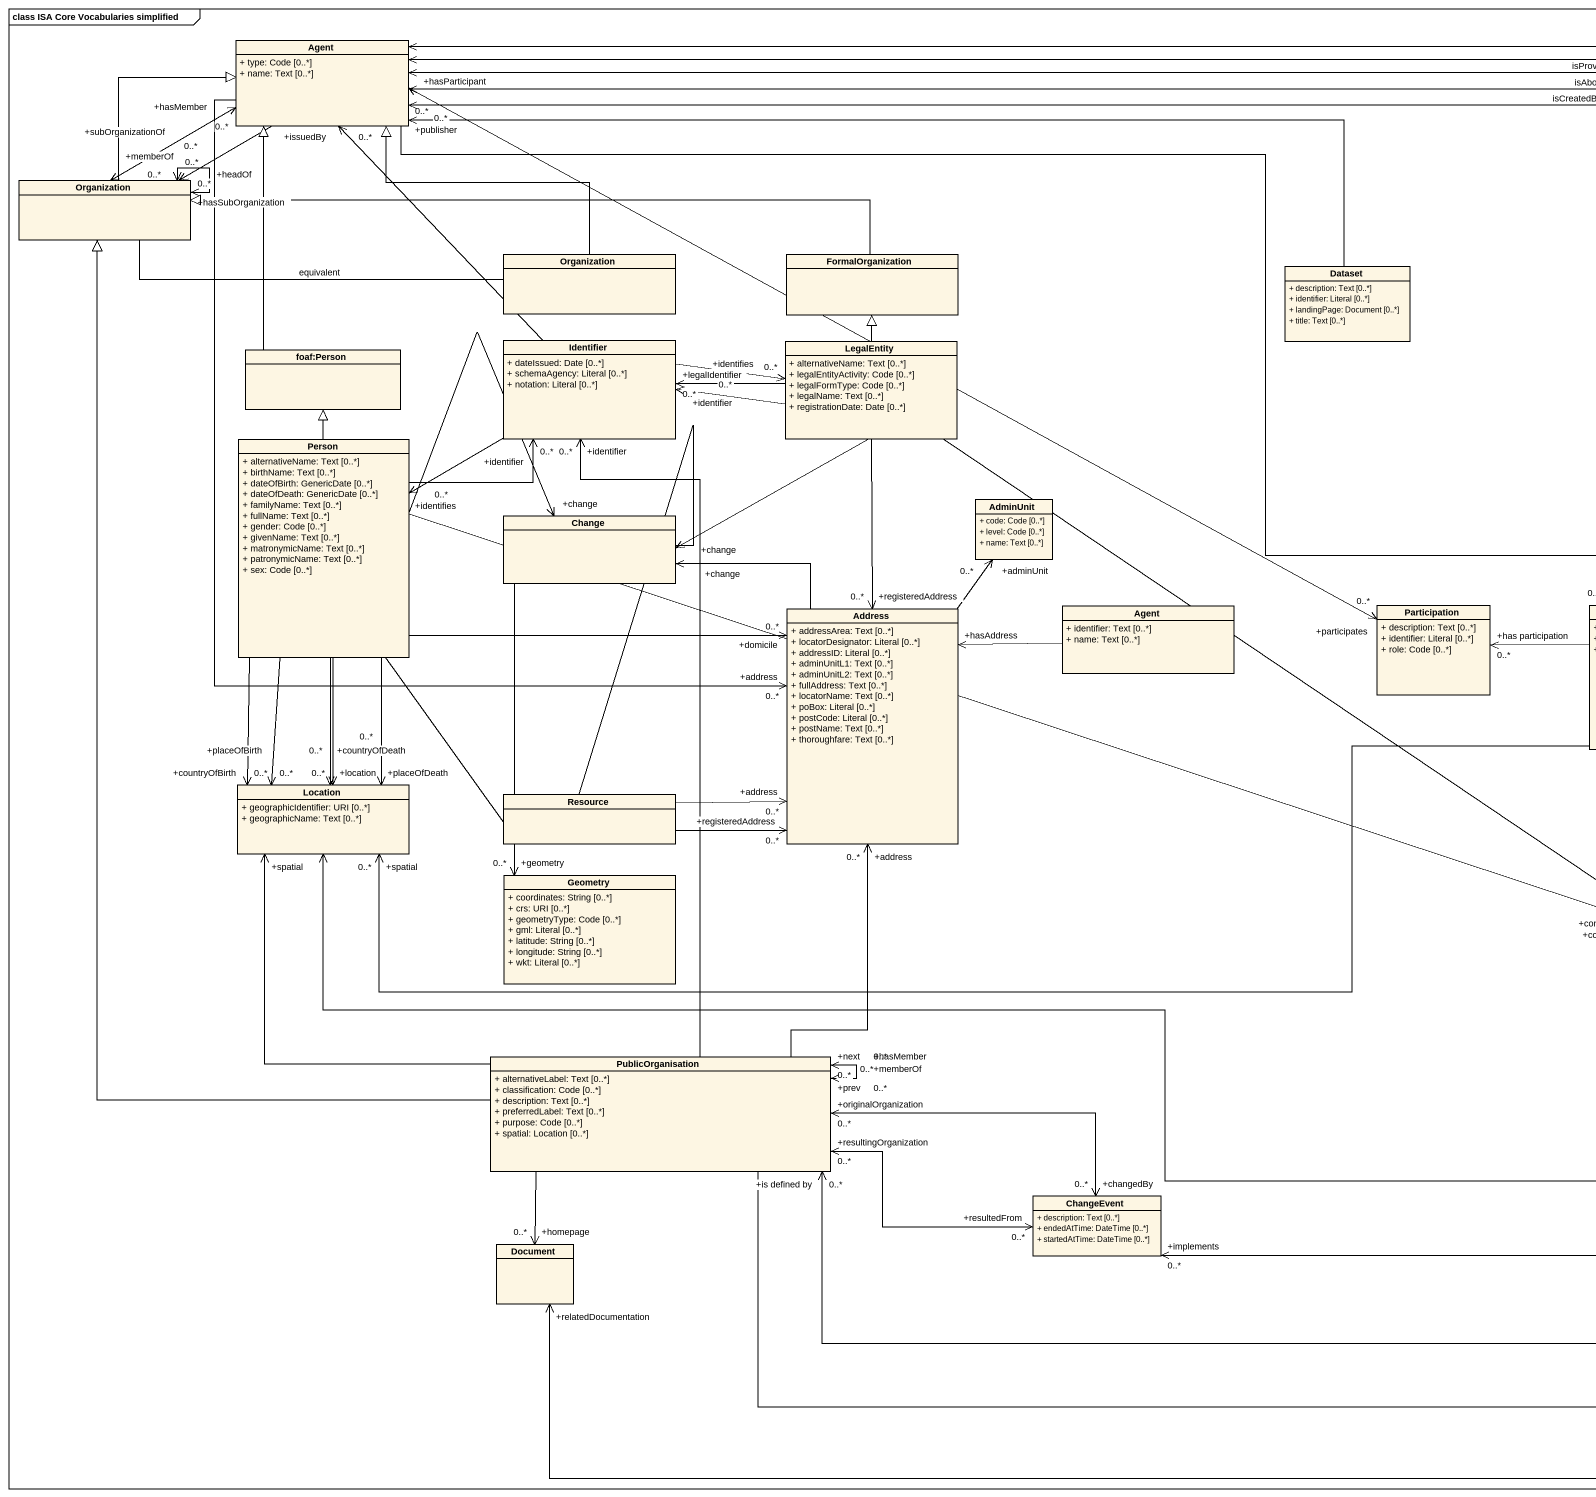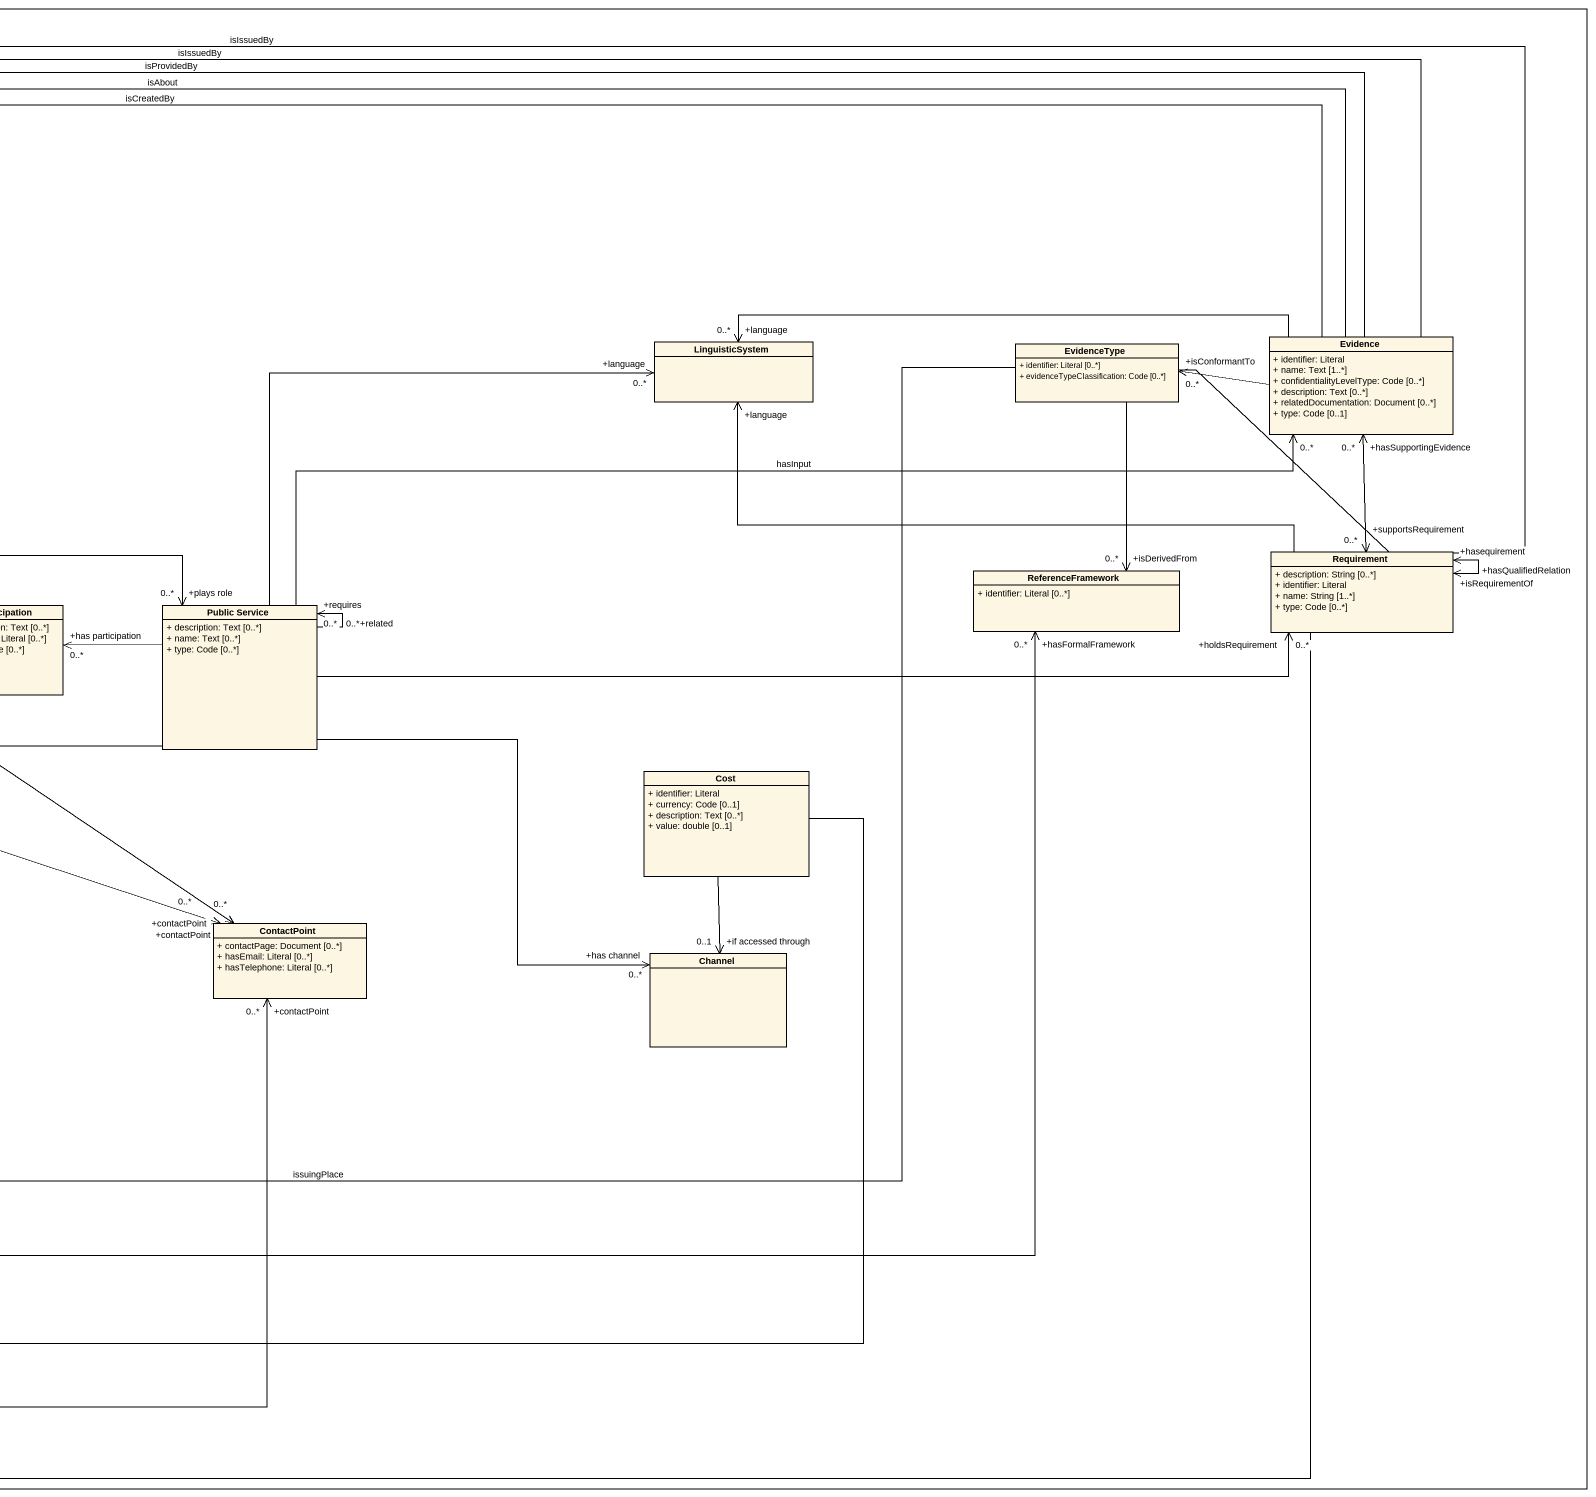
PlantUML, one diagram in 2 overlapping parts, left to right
@startuml
mainframe class ISA Core Vocabularies simplified
hide circle
hide empty members
skinparam classAttributeIconSize 0
class "Agent" as Agent_ {
  + type: Code [0..*]
  + name: Text [0..*]
}
class Organization
class "Organization" as Organization_2
class FormalOrganization
class Dataset {
  + description: Text [0..*]
  + identifier: Literal [0..*]
  + landingPage: Document [0..*]
  + title: Text [0..*]
}
class "foaf:Person" as foaf_Person
class Identifier {
  + dateIssued: Date [0..*]
  + schemaAgency: Literal [0..*]
  + notation: Literal [0..*]
}
class LegalEntity {
  + alternativeName: Text [0..*]
  + legalEntityActivity: Code [0..*]
  + legalFormType: Code [0..*]
  + legalName: Text [0..*]
  + registrationDate: Date [0..*]
}
class LinguisticSystem
class EvidenceType {
  + identifier: Literal [0..*]
  + evidenceTypeClassification: Code [0..*]
}
class Evidence {
  + identifier: Literal
  + name: Text [1..*]
  + confidentialityLevelType: Code [0..*]
  + description: Text [0..*]
  + relatedDocumentation: Document [0..*]
  + type: Code [0..1]
}
class "Person" as Person_ {
  + alternativeName: Text [0..*]
  + birthName: Text [0..*]
  + dateOfBirth: GenericDate [0..*]
  + dateOfDeath: GenericDate [0..*]
  + familyName: Text [0..*]
  + fullName: Text [0..*]
  + gender: Code [0..*]
  + givenName: Text [0..*]
  + matronymicName: Text [0..*]
  + patronymicName: Text [0..*]
  + sex: Code [0..*]
}
class Change
class AdminUnit {
  + code: Code [0..*]
  + level: Code [0..*]
  + name: Text [0..*]
}
class Requirement {
  + description: String [0..*]
  + identifier: Literal
  + name: String [1..*]
  + type: Code [0..*]
}
class ReferenceFramework {
  + identifier: Literal [0..*]
}
class Address {
  + addressArea: Text [0..*]
  + locatorDesignator: Literal [0..*]
  + addressID: Literal [0..*]
  + adminUnitL1: Text [0..*]
  + adminUnitL2: Text [0..*]
  + fullAddress: Text [0..*]
  + locatorName: Text [0..*]
  + poBox: Literal [0..*]
  + postCode: Literal [0..*]
  + postName: Text [0..*]
  + thoroughfare: Text [0..*]
}
class "Agent" as Agent__2 {
  + identifier: Text [0..*]
  + name: Text [0..*]
}
class Participation {
  + description: Text [0..*]
  + identifier: Literal [0..*]
  + role: Code [0..*]
}
class "Public Service" as Public_Service {
  + description: Text [0..*]
  + name: Text [0..*]
  + type: Code [0..*]
}
class Location {
  + geographicIdentifier: URI [0..*]
  + geographicName: Text [0..*]
}
class Cost {
  + identifier: Literal
  + currency: Code [0..1]
  + description: Text [0..*]
  + value: double [0..1]
}
class Resource
class Geometry {
  + coordinates: String [0..*]
  + crs: URI [0..*]
  + geometryType: Code [0..*]
  + gml: Literal [0..*]
  + latitude: String [0..*]
  + longitude: String [0..*]
  + wkt: Literal [0..*]
}
class ContactPoint {
  + contactPage: Document [0..*]
  + hasEmail: Literal [0..*]
  + hasTelephone: Literal [0..*]
}
class Channel
class PublicOrganisation {
  + alternativeLabel: Text [0..*]
  + classification: Code [0..*]
  + description: Text [0..*]
  + preferredLabel: Text [0..*]
  + purpose: Code [0..*]
  + spatial: Location [0..*]
}
class ChangeEvent {
  + description: Text [0..*]
  + endedAtTime: DateTime [0..*]
  + startedAtTime: DateTime [0..*]
}
class Document
Agent_ -left-> "+headOf\n0..*" Organization
Agent_ --> "+address\n0..*" Address
Agent_ "+hasParticipant\n0..*" <-right-> "+participates\n0..*" Participation
Agent_ -right-> "+plays role\n0..*" Public_Service
Organization -right-|> Agent_
Organization "+memberOf\n0..*" <-right-> "+hasMember\n0..*" Agent_
Organization "+hasSubOrganization\n0..*" <--> "+subOrganizationOf\n0..*" Organization
Organization -right- Organization_2 : equivalent
Organization_2 -up-|> Agent_
FormalOrganization -left-|> Organization
Dataset -left-> "+publisher\n0..*" Agent_
foaf_Person -up-|> Agent_
Identifier -up-> "+issuedBy\n0..*" Agent_
Identifier -right-> "+identifies\n0..*" LegalEntity
Identifier -left-> "+identifies\n0..*" Person_
LegalEntity -up-|> FormalOrganization
LegalEntity -left-> "+legalIdentifier\n0..*" Identifier
LegalEntity -left-> "+identifier\n0..*" Identifier
LegalEntity -left-> "+change" Change
LegalEntity --> "+registeredAddress\n0..*" Address
LegalEntity --> "+contactPoint\n0..*" ContactPoint
EvidenceType -left-> Location : issuingPlace
Evidence -left-> Agent_ : isAbout
Evidence -left-> Agent_ : isProvidedBy
Evidence -left-> Agent_ : isIssuedBy
Evidence -left-> Agent_ : isCreatedBy
Evidence -left-> "+language\n0..*" LinguisticSystem
Evidence -left-> "+isConformantTo\n0..*" EvidenceType
Person_ -up-|> foaf_Person
Person_ -right-> "+identifier\n0..*" Identifier
Person_ -right-> "+change" Change
Person_ -right-> "+domicile\n0..*" Address
Person_ --> "+countryOfBirth\n0..*" Location
Person_ --> "+placeOfBirth\n0..*" Location
Person_ --> "+countryOfDeath\n0..*" Location
Person_ --> "+placeOfDeath\n0..*" Location
Person_ -right-> "+contactPoint\n0..*" ContactPoint
Requirement -left-> Agent_ : isIssuedBy
Requirement -left-> "+language" LinguisticSystem
Requirement "+supportsRequirement\n0..*" <-up-> "+hasSupportingEvidence\n0..*" Evidence
Requirement --> "+hasQualifiedRelation" Requirement
Requirement "+isRequirementOf" <--> "+hasequirement" Requirement
Requirement -left-> "+isDerivedFrom\n0..*" ReferenceFramework
Requirement -left-> "+relatedDocumentation" Document
Address -up-> "+change" Change
Address -up-> "+adminUnit\n0..*" AdminUnit
Agent__2 -left-> "+hasAddress" Address
Public_Service -up-> "+language\n0..*" LinguisticSystem
Public_Service -right-> "0..*" Evidence : hasInput
Public_Service -right-> "+holdsRequirement\n0..*" Requirement
Public_Service -left-> "+has participation\n0..*" Participation
Public_Service --> "+requires\n0..*" Public_Service
Public_Service --> "+related\n0..*" Public_Service
Public_Service -left-> "+spatial\n0..*" Location
Public_Service --> "+has channel\n0..*" Channel
Cost --> "+if accessed through\n0..1" Channel
Cost -left-> "+is defined by\n0..*" PublicOrganisation
Resource -right-> "+registeredAddress\n0..*" Address
Resource -right-> "+address\n0..*" Address
Resource -left-> "+location\n0..*" Location
Resource --> "+geometry\n0..*" Geometry
PublicOrganisation -up-|> Organization
PublicOrganisation -up-> "+identifier\n0..*" Identifier
PublicOrganisation -up-> "+address\n0..*" Address
PublicOrganisation -up-> "+spatial" Location
PublicOrganisation -right-> "+contactPoint\n0..*" ContactPoint
PublicOrganisation "+prev\n0..*" <--> "+next\n0..*" PublicOrganisation
PublicOrganisation "+memberOf\n0..*" <--> "+hasMember\n0..*" PublicOrganisation
PublicOrganisation "+resultingOrganization\n0..*" <-right-> "+resultedFrom\n0..*" ChangeEvent
PublicOrganisation --> "+homepage\n0..*" Document
ChangeEvent "+implements\n0..*" <-right-> "+hasFormalFramework\n0..*" ReferenceFramework
ChangeEvent "+changedBy\n0..*" <-left-> "+originalOrganization\n0..*" PublicOrganisation
@enduml
